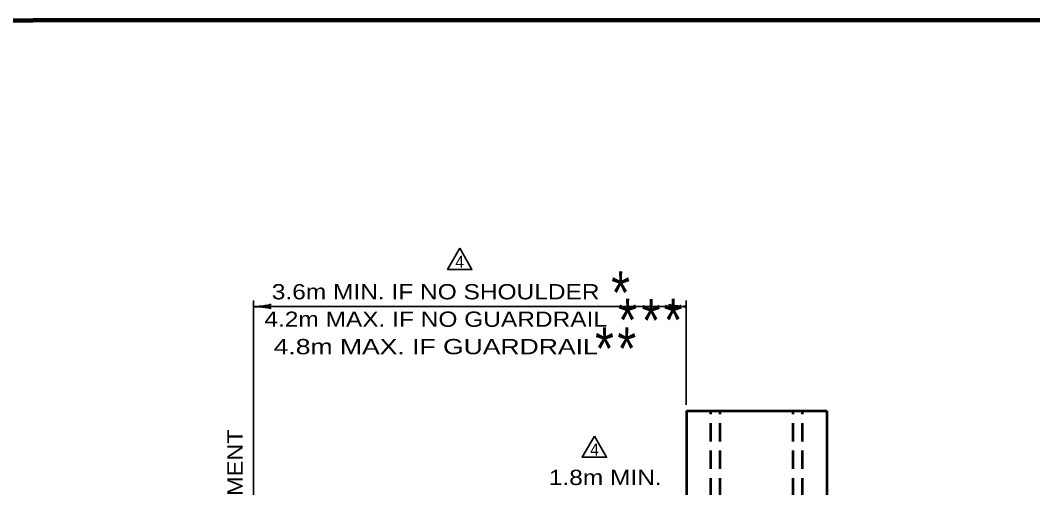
# Model space of a CAD drawing. Extents: x -33 to 823, y -8 to 536.
# Drawn here: x 417.6 to 616.8, y 437.5 to 529.5 of the extents above; entities that cross this region are included whole.
import ezdxf
from ezdxf.enums import TextEntityAlignment as Align

# ---------------------------------------------------------------- set-up
doc = ezdxf.new("R2010")
doc.units = 0
doc.header["$LTSCALE"] = 1.2
doc.linetypes.add('MEDIUM_DASHED', pattern=[4.5, 3, -1.5])
doc.layers.add('1', color=7, linetype='Continuous', lineweight=35)

msp = doc.modelspace()

# ---------------------------------------------------------------- linework, layer by layer
at = {"layer": '1'}
for p, q in [((463.517, 378.334), (463.517, 474.334)), ((548.611, 453.784), (548.611, 474.334)), ((463.517, 473.134), (548.611, 473.134))]:
    msp.add_line(p, q, dxfattribs=at)
at = {"layer": '1', "lineweight": 53}
for p, q in [((548.676, 452.584), (576.276, 452.584)), ((548.676, 452.584), (548.676, 424.984)), ((576.276, 452.584), (576.276, 424.984))]:
    msp.add_line(p, q, dxfattribs=at)
at = {"layer": '1', "linetype": 'MEDIUM_DASHED', "lineweight": 53}
for p, q in [((553.476, 424.984), (553.476, 452.584)), ((555.276, 424.984), (555.276, 452.584)), ((569.676, 424.984), (569.676, 452.584)), ((571.476, 424.984), (571.476, 452.584))]:
    msp.add_line(p, q, dxfattribs=at)
at = {"layer": '1', "lineweight": 158}
msp.add_lwpolyline([(815.975, 529.452), (24.275, 529.352), (24.375, 3.352)], dxfattribs=at)
at = {"layer": '1'}
for points in [[(504.07, 484.598), (501.67, 480.441), (506.47, 480.441)], [(530.578, 447.634), (528.178, 443.477), (532.978, 443.477)]]:
    msp.add_lwpolyline(points, close=True, dxfattribs=at)
at = {"layer": '1', "lineweight": 40}
for centre, major_axis, ratio, start_param, end_param in [((464.861, 472.88), (-2.108, 0.211), 0.07063, 3.1407148, 5.41811), ((464.861, 472.88), (-2.108, 0.211), 0.07063, 3.1407148, 5.41811), ((464.826, 473.465), (-2.143, -0.187), 0.122415, 0.8963533, 3.1415927), ((464.826, 473.465), (-2.143, -0.187), 0.122415, 0.8963533, 3.1415927), ((547.301, 472.802), (2.143, 0.187), 0.122415, 0.8963533, 3.1415927), ((547.266, 473.388), (2.108, -0.211), 0.07063, 3.1407148, 5.41811)]:
    msp.add_ellipse(centre, major_axis=major_axis, ratio=ratio, start_param=start_param, end_param=end_param, dxfattribs=at)

# ---------------------------------------------------------------- texts
at = {"layer": '1'}
for s, height, width, p in [('4', 2.4, 0.95, (503.225, 480.747)), ('*', 8.4, 0.85, (533.857, 471.655)), ('*', 8.4, 0.85, (535.231, 466.286)), ('*', 8.4, 0.85, (539.855, 466.203)), ('*', 8.4, 0.85, (544.204, 466.29)), ('*', 8.4, 0.85, (530.69, 460.669)), ('*', 8.4, 0.85, (535.066, 460.669)), ('4', 2.4, 0.95, (529.733, 443.782))]:
    msp.add_text(s, height=height, dxfattribs=dict(at, width=width)).set_placement(p)
for s, width, p in [('3.6m MIN. IF NO SHOULDER', 1.2, (499.341, 474.546)), ('4.2m MAX. IF NO GUARDRAIL', 1.2, (499.341, 469.146)), ('   4.8m MAX. IF GUARDRAIL   ', 1.3, (499.341, 463.746)), ('1.8m MIN.', 1.2, (532.701, 438.014))]:
    msp.add_text(s, height=3, dxfattribs=dict(at, width=width)).set_placement(p, align=Align.CENTER)
at = {"layer": '1', "width": 1.15}
msp.add_text('EDGE OF PAVEMENT', height=3, rotation=90, dxfattribs=at).set_placement((461.362, 401.536))

doc.saveas('drawing.dxf')
